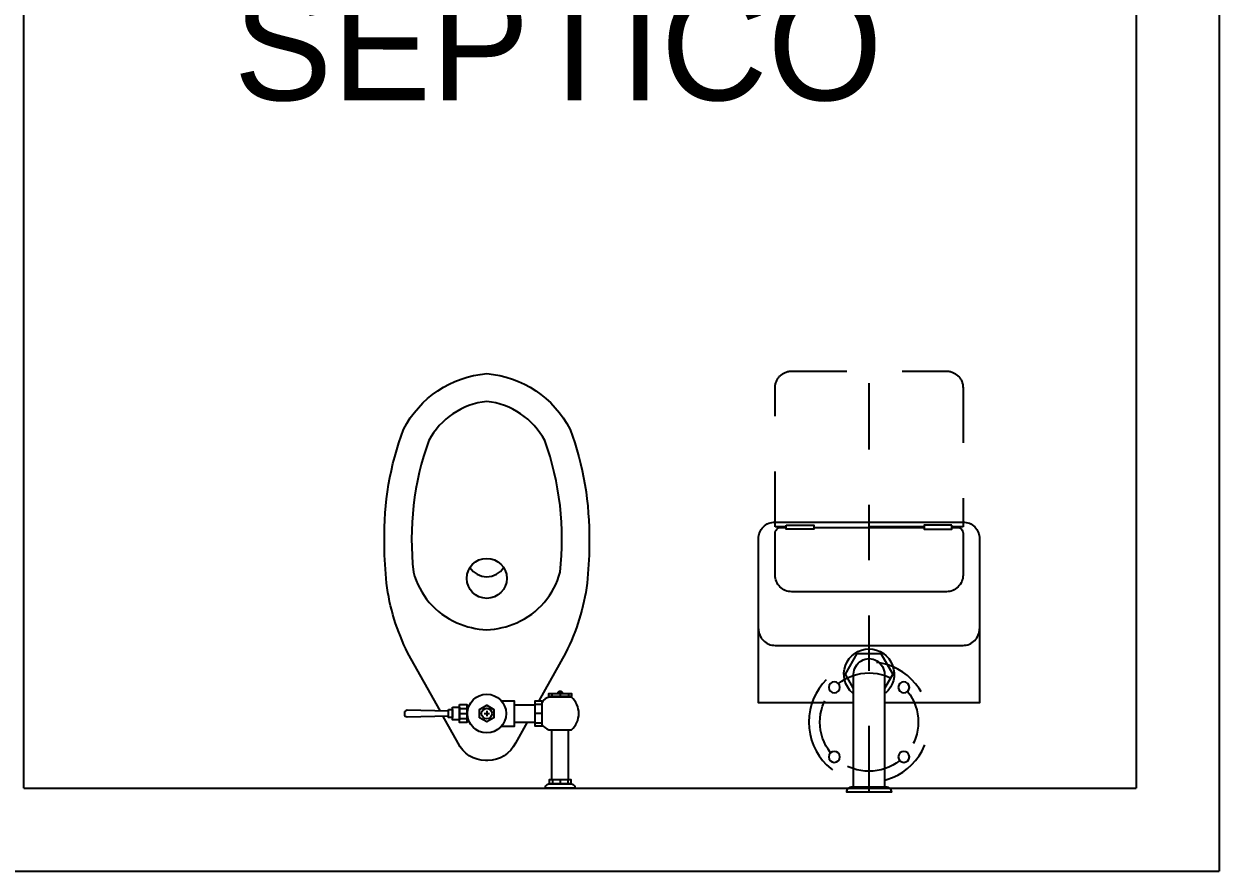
# Model space of a CAD drawing. Header units: millimetres. Extents: x 2523 to 2756, y 378 to 482.
# Drawn here: x 2657.689 to 2659.852, y 457.306 to 458.838 of the extents above; entities that cross this region are included whole.
import ezdxf

# ---------------------------------------------------------------- set-up
doc = ezdxf.new("R2010")
doc.units = ezdxf.units.MM
doc.linetypes.add('DIVIDE5', pattern=[0.24, 0.12, -0.04, 0, -0.04, 0, -0.04])
doc.linetypes.add('HIDDE30', pattern=[0.048, 0.03, -0.018])
doc.layers.add('MOBSANIT', color=161, linetype='Continuous')
doc.styles.add('STYLE2', font='GOTHIC.TTF')

# ---------------------------------------------------------------- blocks, each defined once
blk = doc.blocks.new('15720465')
at = {"color": 8, "linetype": 'DIVIDE5'}
blk.add_line((0, 0), (0, -0.823), dxfattribs=at)
blk.add_lwpolyline([(0.0304, -0.01, 0.418445), (0.0404, 0), (-0.0404, 0, 0.418445), (-0.0304, -0.01)], format="xyb", close=True)
for points in [[(-0.0279, -0.01), (-0.0279, -0.2139, 1), (0.0279, -0.2139), (0.0279, -0.01)], [(-0.0279, -0.162), (-0.2, -0.162), (-0.2, -0.459, 0.414214), (-0.17, -0.489), (0.17, -0.489, 0.414214), (0.2, -0.459), (0.2, -0.162), (0.0279, -0.162)], [(-0.2, -0.2958, -0.414214), (-0.17, -0.2658), (0.17, -0.2658, -0.414214), (0.2, -0.2958)], [(0.15, -0.479), (0.16, -0.479, 0.414214), (0.17, -0.469), (0.17, -0.3929, 0.414214), (0.14, -0.3629), (-0.14, -0.3629, 0.414214), (-0.17, -0.3929), (-0.17, -0.469, 0.414214), (-0.16, -0.479), (-0.15, -0.479)]]:
    blk.add_lwpolyline(points, format="xyb")
at = {"color": 8}
blk.add_lwpolyline([(-0.0279, -0.1879), (-0.0429, -0.2139), (-0.0215, -0.251), (0.0215, -0.251), (0.0429, -0.2139), (0.0279, -0.1879)], dxfattribs=at)
at = {"color": 8, "linetype": 'HIDDE30'}
blk.add_lwpolyline([(-0.15, -0.4805), (-0.17, -0.4805), (-0.17, -0.732, 0.414214), (-0.14, -0.762), (0.14, -0.762, 0.414214), (0.17, -0.732), (0.17, -0.4805), (0.15, -0.4805)], format="xyb", dxfattribs=at)
at = {"color": 8}
for points in [[(-0.15, -0.4835), (-0.1, -0.4835), (-0.1, -0.476), (-0.15, -0.476)], [(0.15, -0.4835), (0.1, -0.4835), (0.1, -0.476), (0.15, -0.476)]]:
    blk.add_lwpolyline(points, close=True, dxfattribs=at)
blk.add_lwpolyline([(-0.1, -0.479), (0.1, -0.479)])
at = {"color": 8, "linetype": 'HIDDE30'}
blk.add_lwpolyline([(0.1, -0.4805), (-0.1, -0.4805)], dxfattribs=at)
blk.add_circle((0, -0.127), 0.109, dxfattribs=at)
at = {"color": 8}
for centre in [(-0.0629, -0.0641), (0.0629, -0.0641), (-0.0629, -0.1899), (0.0629, -0.1899)]:
    blk.add_circle(centre, 0.01, dxfattribs=at)
at = {"color": 8, "linetype": 'HIDDE30'}
for start, end in [(51.4411, 128.5589), (141.4411, 218.5589), (321.4411, 38.5589), (231.4411, 308.5589)]:
    blk.add_arc((0, -0.127), 0.089, start, end, dxfattribs=at)
at = {"color": 8}
blk.add_arc((0, -0.2139), 0.0454, 130.568, 49.432, dxfattribs=at)
blk = doc.blocks.new('A$C05C22262')
at = {"color": 8}
for p, q in [((0.0383, 0.7345), (0.0383, 0.742)), ((0.0522, 0.7345), (0.0522, 0.742)), ((0.0661, 0.7345), (0.0661, 0.742)), ((0.0975, 0.6321), (0.0854, 0.6321)), ((0.2212, 0.6272), (0.2178, 0.6272)), ((0.0854, 0.615), (0.0975, 0.615)), ((0.19, 0.615), (0.18, 0.615)), ((0.185, 0.61), (0.185, 0.62)), ((0.2345, 0.624), (0.2212, 0.624)), ((0.2345, 0.615), (0.2212, 0.615)), ((0.2345, 0.606), (0.2212, 0.606)), ((0.0331, 0.5855), (0.0331, 0.5844)), ((0.0373, 0.5789), (0.0373, 0.5844)), ((0.0522, 0.5789), (0.0522, 0.5844)), ((0.0671, 0.5789), (0.0671, 0.5844)), ((0.0713, 0.5855), (0.0713, 0.5844)), ((0.0975, 0.5979), (0.0854, 0.5979)), ((0.2212, 0.6028), (0.2178, 0.6028))]:
    blk.add_line(p, q, dxfattribs=at)
for p, q in [((0.0372, 0.7345), (0.0372, 0.6445)), ((0.0672, 0.7345), (0.0672, 0.6445)), ((0.1355, 0.6305), (0.0975, 0.6305)), ((0.1355, 0.5995), (0.0975, 0.5995))]:
    blk.add_line(p, q)
for points in [[(0.0254, 0.75), (0.079, 0.75, -0.443315), (0.0715, 0.742), (0.033, 0.742, -0.443315)], [(0.254, 0.611), (0.3289, 0.6091, 0.421553), (0.334, 0.6141), (0.334, 0.6159, 0.421553), (0.3289, 0.6209), (0.254, 0.619)], [(0.0485, 0.5789), (0.0559, 0.5789), (0.0559, 0.577, -0.414214), (0.0537, 0.5748), (0.0507, 0.5748, -0.414214), (0.0485, 0.577)]]:
    blk.add_lwpolyline(points, format="xyb", close=True, dxfattribs=at)
for points in [[(0.0716, 0.742), (0.0716, 0.7345), (0.0329, 0.7345), (0.0329, 0.742)], [(0.198, 0.6225), (0.198, 0.6075), (0.185, 0.6), (0.172, 0.6075), (0.172, 0.6225), (0.185, 0.63)], [(0.2345, 0.5985), (0.2212, 0.5985), (0.2212, 0.6315), (0.2345, 0.6315)], [(0.2468, 0.6037), (0.2345, 0.6037), (0.2345, 0.6263), (0.2468, 0.6263)], [(0.254, 0.6076), (0.2468, 0.6076), (0.2468, 0.6224), (0.254, 0.6224)], [(0.0319, 0.5844), (0.0726, 0.5844), (0.0726, 0.5789), (0.0319, 0.5789)]]:
    blk.add_lwpolyline(points, close=True, dxfattribs=at)
for points in [[(0.112, 0.6305), (0.1331, 0.6684, -0.290731), (0.1829, 0.7), (0.185, 0.7), (0.1871, 0.7, -0.290731), (0.2369, 0.6684), (0.2642, 0.6193)], [(0.0854, 0.6346, 0.154601), (0.0726, 0.6445), (0.0319, 0.6445, 0.455032), (0.0319, 0.5855), (0.0713, 0.5855, 0.259938), (0.0854, 0.5954)], [(0.269, 0.6106), (0.3276, 0.5055, -0.085425), (0.3664, 0.3793), (0.37, 0.3285), (0.37, 0.304, -0.095638), (0.3357, 0.1009, -0.260174), (0.185, 0, -0.260174), (0.0343, 0.1009, -0.095638), (0, 0.304), (0, 0.3285), (0.0036, 0.3793, -0.085425), (0.0424, 0.5055), (0.0906, 0.592)]]:
    blk.add_lwpolyline(points, format="xyb")
blk.add_lwpolyline([(0.0854, 0.592), (0.0854, 0.638), (0.0975, 0.638), (0.0975, 0.592)], close=True)
blk.add_lwpolyline([(0.1588, 0.5918), (0.1355, 0.5918), (0.1355, 0.6382), (0.1588, 0.6382)])
blk.add_lwpolyline([(0.185, 0.4634, 0.094025), (0.1309, 0.4507, 0.231007), (0.0523, 0.359), (0.0523, 0.359, 0.115347), (0.08, 0.1212, 0.246972), (0.185, 0.0502, 0.246972), (0.29, 0.1212, 0.115347), (0.3177, 0.359), (0.3177, 0.359, 0.231007), (0.2391, 0.4507, 0.094025)], format="xyb", close=True)
for radius in [0.035, 0.0095]:
    blk.add_circle((0.185, 0.615), radius)
blk.add_circle((0.185, 0.3704), 0.0362, dxfattribs=at)
blk.add_arc((0.185, 0.3312), 0.0362, 32.8341, 147.1659, dxfattribs=at)
blk = doc.blocks.new('WC')
at = {"layer": 'MOBSANIT', "rotation": 180}
blk.add_blockref('A$C05C22262', (0.1695, 0.75), dxfattribs=at)

msp = doc.modelspace()

# ---------------------------------------------------------------- linework, layer by layer
for p, q in [((2657.6895, 457.4556), (2657.6894, 460.5791)), ((2659.8519, 460.5791), (2659.8519, 457.3055)), ((2659.7019, 460.4291), (2659.702, 457.4556)), ((2657.6895, 457.4556), (2659.702, 457.4556)), ((2657.5395, 457.3055), (2659.8519, 457.3055))]:
    msp.add_line(p, q)

# ---------------------------------------------------------------- block references
at = {"layer": 'MOBSANIT', "extrusion": (0, 0, -1), "zscale": -1, "rotation": 179.9977180067625}
msp.add_blockref('15720465', (-2659.2186, 457.4481), dxfattribs=at)
at = {"layer": 'MOBSANIT', "extrusion": (0, 0, -1), "xscale": -1, "zscale": -1, "rotation": 0.002281993237573943}
msp.add_blockref('WC', (-2658.5424, 457.4556), dxfattribs=at)

# ---------------------------------------------------------------- texts
at = {"insert": (2658.656, 458.9002), "char_height": 0.2, "width": 3.098634, "attachment_point": 2, "rotation": 359.9988, "style": 'STYLE2'}
msp.add_mtext('SEPTICO', dxfattribs=at)

doc.saveas('drawing.dxf')
